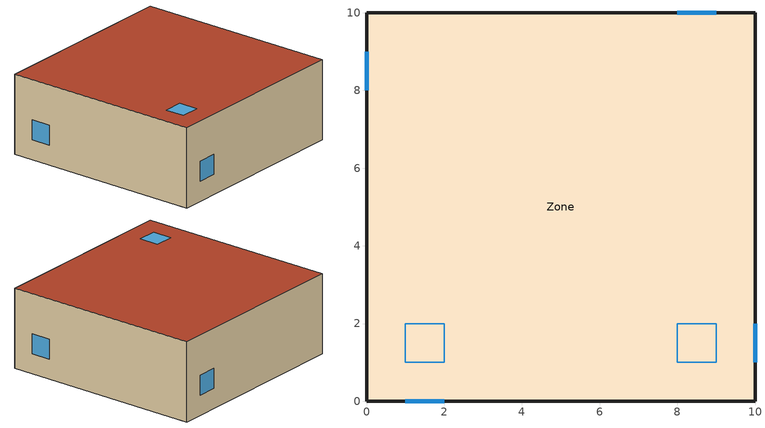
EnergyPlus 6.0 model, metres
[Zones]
Zone
 floor ground (Exterior Floor): 10,10 10,0 0,0 0,10 z0
 wall outside (Exterior Wall): 0,10 0,0 10,0 10,10 0,10 z0:4
 window (Exterior Window): 9,10 8,10 / 10,1 10,2 / 1,0 2,0 / 0,9 0,8 z1:2
 roof outside (Exterior Roof): 0,10 0,0 10,0 10,10 z4
 skylight (Exterior Window): 1,2 1,1 2,1 2,2 z4
 skylight inside (Exterior Window): 9,2 9,1 8,1 8,2 z0
[Building]
Untitled: North Axis {deg}=0; Terrain=City; Loads Convergence Tolerance Value=0.04; Temperature Convergence Tolerance Value {deltaC}=0.4; Solar Distribution=FullInteriorAndExterior; Maximum Number of Warmup Days=25
[Site:Location]
CHICAGO_IL_USA TMY2-94846: Latitude {deg}=41.78; Longitude {deg}=-87.75; Time Zone {hr}=-6; Elevation {m}=190
[Material]
Name | Roughness | Thickness {m} | Conductivity {W/m-K} | Density {kg/m3} | Specific Heat {J/kg-K}
I02 50mm insulation board | MediumRough | 0.0508 | 0.03 | 43 | 1210
G01a 19mm gypsum board | MediumSmooth | 0.019 | 0.16 | 800 | 1090
M11 100mm lightweight concrete | MediumRough | 0.1016 | 0.53 | 1280 | 840
F16 Acoustic tile | MediumSmooth | 0.0191 | 0.06 | 368 | 590
M01 100mm brick | MediumRough | 0.1016 | 0.89 | 1920 | 790
M15 200mm heavyweight concrete | MediumRough | 0.2032 | 1.95 | 2240 | 900
[Material:AirGap]
Name | Thermal Resistance {m2-K/W}
F04 Wall air space resistance | 0.15
F05 Ceiling air space resistance | 0.18
[WindowMaterial:Glazing]
Clear 3mm: Optical Data Type=SpectralAverage; Thickness {m}=0.003; Solar Transmittance at Normal Incidence=0.837; Front Side Solar Reflectance at Normal Incidence=0.075; Back Side Solar Reflectance at Normal Incidence=0.075; Visible Transmittance at Normal Incidence=0.898; Front Side Visible Reflectance at Normal Incidence=0.081; Back Side Visible Reflectance at Normal Incidence=0.081; Infrared Transmittance at Normal Incidence=0; Front Side Infrared Hemispherical Emissivity=0.84; Back Side Infrared Hemispherical Emissivity=0.84; Conductivity {W/m-K}=0.9
[WindowMaterial:Gas]
Air 13mm: Gas Type=Air; Thickness {m}=0.0127
[Construction]
Exterior Floor: I02 50mm insulation board, M15 200mm heavyweight concrete
Exterior Wall: M01 100mm brick, M15 200mm heavyweight concrete, I02 50mm insulation board, F04 Wall air space resistance, G01a 19mm gypsum board
Exterior Roof: M11 100mm lightweight concrete, F05 Ceiling air space resistance, F16 Acoustic tile
Exterior Window: Clear 3mm, Air 13mm, Clear 3mm
[HVACTemplate:Thermostat]
Constant Setpoint Thermostat: Constant Heating Setpoint {C}=20; Constant Cooling Setpoint {C}=25
[Zone]
Zone: Multiplier=1
